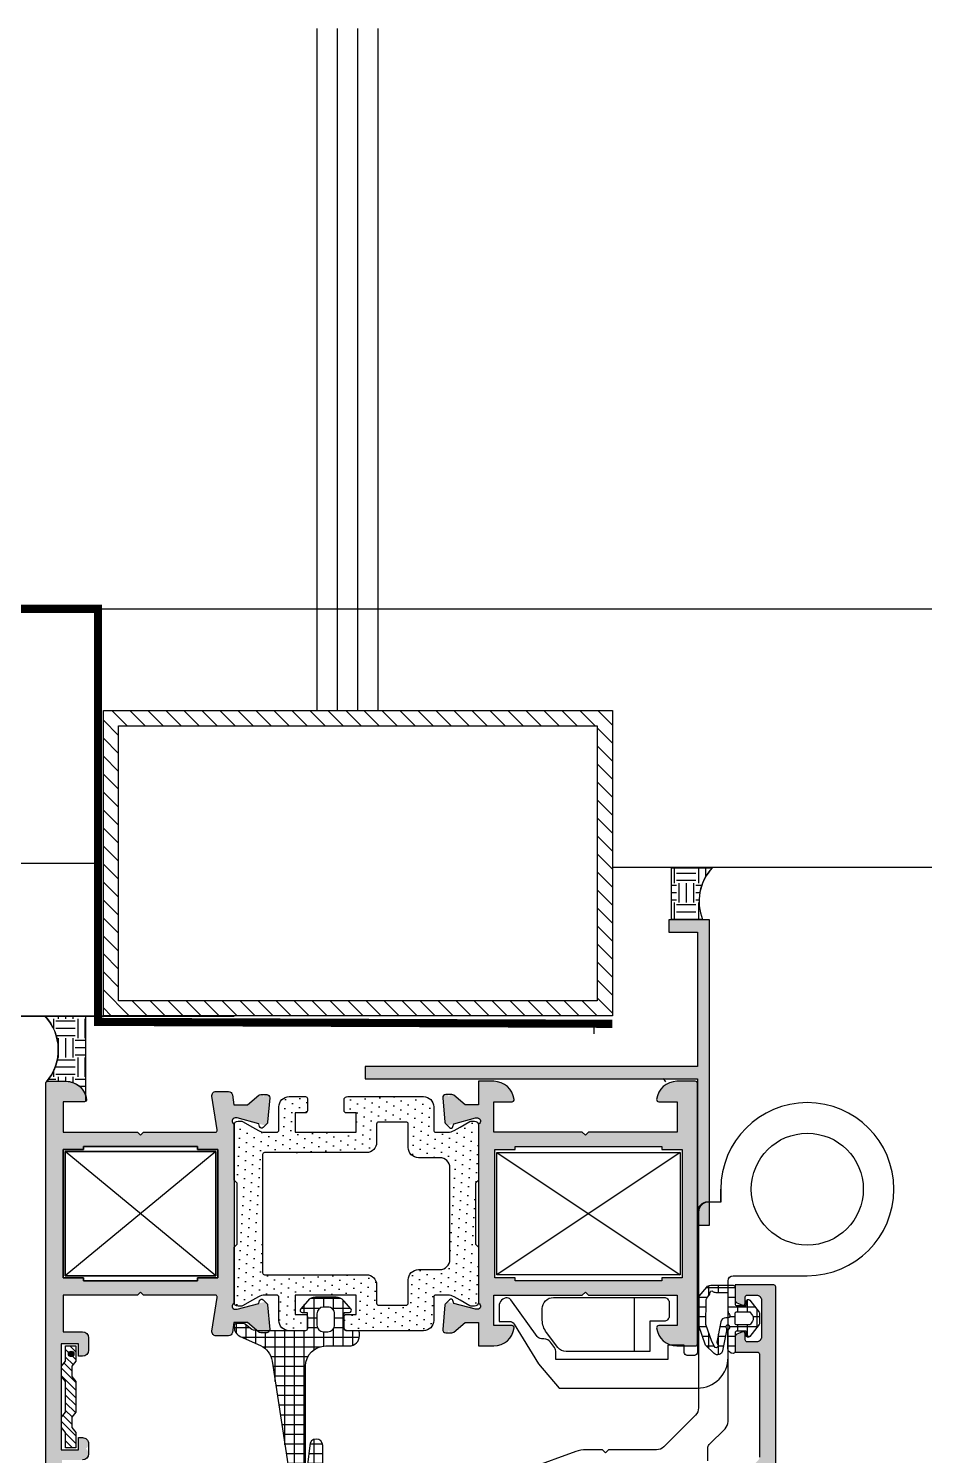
# Model space of a CAD drawing. Header units: inches. Extents: x 21 to 32698, y 13 to 3712.
# Drawn here: x 15338.33 to 15347.13, y 1443.77 to 1457.78 of the extents above; entities that cross this region are included whole.
import ezdxf

# ---------------------------------------------------------------- set-up
doc = ezdxf.new("R2010")
doc.units = ezdxf.units.IN
doc.header["$MEASUREMENT"] = 0
doc.set_wipeout_variables(frame=1)
doc.linetypes.add('HIDDEN', pattern=[9.524999999999995, 6.349999999999998, -3.174999999999998])
for name, color, linetype, lineweight in [('Z_MİM_-KM-GLAZ', 8, 'Continuous', 25), ('Z_MİM_-KM-WALL', 8, 'Continuous', 25), ('Z_MİM_-KM-WALL-IZO-TERMAL', 8, 'Continuous', 25), ('Z_MİM_-KM-WALL-PLASTER', 8, 'Continuous', 25), ('Z_MİM_1', 8, 'Continuous', 25), ('Z_MİM_aksesuar_k', 8, 'Continuous', 25), ('Z_MİM_CELIK', 8, 'Continuous', 25), ('Z_MİM_fitiller_k', 8, 'Continuous', 25), ('Z_MİM_hatch_k', 8, 'Continuous', 25), ('Z_MİM_mennteşe_k', 8, 'Continuous', 25), ('Z_MİM_MYM_MEMBRAN_', 8, 'HIDDEN', 25), ('Z_MİM_PROFIL', 8, 'Continuous', 25), ('Z_MİM_yazı_numara_k', 8, 'Continuous', 25)]:
    doc.layers.add(name, color=color, linetype=linetype, lineweight=lineweight)
doc.layers.add('Z_MİM_-KM-WALL-TERMAL-PATTERN', color=8, linetype='BATTING', lineweight=25, plot=False)
doc.linetypes.add('BATTING', pattern='A,0.00254,-2.54,[134,ltypeshp.shx,S=2.54,R=0,X=-2.54,Y=0],-5.08,[134,ltypeshp.shx,S=2.54,R=180,X=2.54,Y=0],-2.54', length=10.16254)
pattern_1 = [(270, (-66260.89362620113, 147327.2847508631), (0.1904999999999999, -0.1905000000000001), [0.1905, -0.1905]), (270, (-66260.82218870112, 147327.2847508631), (0.1904999999999999, -0.1905000000000001), [0.1905, -0.1905]), (270, (-66260.75075120114, 147327.2847508631), (0.1904999999999999, -0.1905000000000001), [0.1905, -0.1905]), (360, (-66260.72693870112, 147327.2609383631), (0.1905000000000001, 0.1904999999999999), [0.1905, -0.1905]), (360, (-66260.72693870112, 147327.1895008631), (0.1905000000000001, 0.1904999999999999), [0.1905, -0.1905]), (360, (-66260.72693870112, 147327.1180633631), (0.1905000000000001, 0.1904999999999999), [0.1905, -0.1905])]

# ---------------------------------------------------------------- blocks, each defined once
blk = doc.blocks.new('*U147')
blk.add_wipeout([(159.9999999999272, 5.000000000788674), (160.0000000001746, -36.50000000109577), (-5.820766091346741e-11, -36.500000001575984), (2.3283064365386963e-10, 5.000000000788674)])
h = blk.add_hatch()
h.set_pattern_fill('EARTH', color=256, scale=0.03, angle=-90.00000000000001)
h.set_pattern_definition(pattern_1)
h.paths.add_polyline_path([(3.053795270563553, -6.76464466350302), (3.053795270563553, -7.070515508601999), (2.544833806785741, -7.070515508601999), (2.544833806785741, -6.668709118712321, 0.2915344298112559)])
h = blk.add_hatch()
h.set_pattern_fill('EARTH', color=256, scale=0.03, angle=-90.00000000000001)
h.set_pattern_definition(pattern_1)
edge = h.paths.add_edge_path()
edge.add_arc((4.66230909878636, -13.19560838871537), 0.019999999955932, 180.0000000337699, 224.9999994198375, ccw=False)
edge.add_line((4.64230909883043, -13.19560838872716), (4.64230909883043, -13.01449382689465))
edge.add_arc((4.842309098833146, -13.01449382690003), 0.2000000000027162, 104.3122754554172, 179.9999999984591, ccw=False)
edge.add_line((4.792867775657198, -12.82070126882904), (4.002798308874464, -12.82070126882904))
edge.add_line((4.002798308874464, -12.82070126882904), (4.002798308874464, -13.22250765871871))
edge.add_arc((4.332554677967838, -13.57389550144048), 0.4818845079168935, 49.08382232618811, 133.1810375625933, ccw=False)
h = blk.add_hatch()
h.set_pattern_fill('ANSI31', color=256, scale=0.0166666666666667, angle=89.99999999999999, style=0)
h.set_pattern_definition([(225, (53.62471462385729, 43.9710924118296), (-0.0374177338377881, 0.0374177338377881), [])])
h.paths.add_polyline_path([(7.242310035880636, -13.02060838872717), (7.242310035880636, -12.92060838872716), (7.392310035880638, -12.92060838872716), (7.442310035880637, -12.96060838871784), (7.542310035880638, -12.96060838871784), (7.592310035880639, -12.92060838872716), (7.892310035880639, -12.92060838872716), (7.942310035880641, -12.96060838871784), (8.04231003588064, -12.96060838871784), (8.09231003588064, -12.92060838872716), (8.242310035880642, -12.92060838872716), (8.242310035880642, -13.02060838872717), (8.09231003588064, -13.02060838872717), (8.04231003588064, -13.06060838871785), (7.942310035880641, -13.06060838871785), (7.892310035880639, -13.02060838872717), (7.592310035880639, -13.02060838872717), (7.542310035880638, -13.06060838871785), (7.442310035880637, -13.06060838871785), (7.392310035880638, -13.02060838872717)])
at = {"layer": 'Z_MİM_CELIK', "linetype": 'Continuous'}
h = blk.add_hatch(dxfattribs=at)
h.set_pattern_fill('ANSI31', color=256, angle=-1.27e-14, style=0)
h.set_pattern_definition([(44.99999999999999, (9326.513269146644, -13494.84768660057), (-0.0883883476483184, 0.0883883476483185), [])])
h.paths.add_polyline_path([(1.150000000349231, -12.49999290891141), (1.150000000349231, -7.799992908911406), (3.850000000349231, -7.799992908911406), (3.850000000349231, -12.49999290891141)], flags=16)
h.paths.add_polyline_path([(1.000000000349228, -12.64999290891141), (1.00000000034923, -7.649992908911406), (4.000000000349231, -7.649992908911413), (4.000000000349228, -12.64999290891141)])
at = {"layer": 'Z_MİM_fitiller_k'}
h = blk.add_hatch(dxfattribs=at)
h.set_pattern_fill('NET', color=256, scale=0.03, angle=-1.27e-14, style=0)
h.set_pattern_definition([(360, (-28.46501126701482, -112.988790811365), (0, 0.09525), []), (90, (-28.46501126701482, -112.988790811365), (-0.09525, 0), [])])
h.paths.add_polyline_path([(8.59315930646843, -10.807988337522, 0.9384669523126753), (8.568399515864424, -10.49560838893671), (8.22060150362084, -10.49560838893671, 1), (8.22060150362084, -10.62335605663396), (8.410538377310136, -10.64331922647692), (8.585677358601227, -10.62491137779001, -1.054490106068967), (8.592203650856376, -10.68436754131839), (8.41002554323057, -10.66545723555759, 0.0255410033868164), (8.389632684644297, -10.66441484741084), (7.442310035880641, -10.66441484741084, -0.4142135623730863), (7.242310035880639, -10.46441484741085), (7.242310035880639, -10.23460641512797, 0.4142135623728286), (7.142310035880639, -10.13460641512796), (7.112310035875982, -10.13460641512796, 0.4142135623746352), (7.092310035880639, -10.15460641512331), (7.092310035880639, -10.26460641510934, -0.3924137701569417), (7.073808599449679, -10.28455019379184, -0.0100572451269826), (7.072310035885298, -10.28560838871785), (6.952310035889954, -10.28560838871785, -0.0796367909168971), (6.946059036580829, -10.28460641512797), (6.912310035875982, -10.28460641512797), (6.912310035875982, -10.23355094194561, 0.6128139289239697), (6.880553712556125, -10.21737105129436), (6.797363778203711, -10.28842471637912, 0.219401871965335), (6.762310035875983, -10.364464072093), (6.762310035875983, -10.56675270535201, 0.2194018750870747), (6.79736377911175, -10.64279206181094), (6.880553698400022, -10.71384571234379, 0.612813920725722), (6.912310021370633, -10.69766582138986), (6.912310021370633, -10.64661044511162), (6.946058784844338, -10.64661044511162, -0.07964012461228), (6.952310035889954, -10.64560838870387), (7.072310035885298, -10.64560838870387, -0.4142135623385485), (7.092310035880639, -10.66560838869922), (7.092310035880639, -11.01733961524591, -0.3178372451861038), (7.112310035875982, -11.0456238864936), (7.112310035875982, -11.10474689065162, -0.1754523787634222), (7.105356674268826, -11.12395242264178), (7.092310035880639, -11.13960838872157), (7.092310035880639, -11.1422109783642, -0.1754523787611168), (7.069132163841262, -11.20622941833139), (7.026946547348036, -11.25685215811394, 0.1754523787606751), (7.022310972958787, -11.26965584610738), (7.022310972958787, -11.3444148474155, 0.4142135623729288), (7.042310972954131, -11.36441484741084), (7.057140687759949, -11.36441484741084, 0.2933329153560253), (7.148058920004391, -11.30605467267018), (7.239140133676105, -11.10718393088466, -0.2523722057577324), (7.39059945819898, -10.99278396847808)])
h.paths.add_polyline_path([(7.037310036853872, -10.55261036274173), (6.925310022407196, -10.55261036274173, -0.4142128141114177), (6.860310022393226, -10.48761052880586), (6.860310022393226, -10.48761036275104), (6.860309909423798, -10.44360636803471, -0.4142137214709829), (6.925309909437767, -10.3786063327469), (7.037309923884443, -10.3786063327469, -0.4142128104179171), (7.10230992387513, -10.44360616586786), (7.102310036844559, -10.48761032745391, -0.4142137214664749)], flags=16)
at = {"layer": 'Z_MİM_hatch_k'}
h = blk.add_hatch(color=256, dxfattribs=at)
h.paths.add_polyline_path([(8.452310035889955, -8.555608388736474, -0.4142135623743853), (8.472310035885299, -8.535608388717849), (8.692310035903922, -8.535608388717849), (8.692310035903922, -8.335608388717842), (8.842310035903926, -8.335608388717842), (8.842310035903926, -8.535608388717849), (9.548547864519042, -8.491468524422134, 0.3960474615045025), (9.642310035903924, -8.391663266580181), (9.642310035903924, -7.745608388727162), (9.672310035885298, -7.715608388722499), (9.642310035903924, -7.685608388717852), (9.642310035903924, -7.039553510864827, 0.3960474615045866), (9.548547864519042, -6.939748253022884), (8.842310035903926, -6.89560838872716), (8.842310035903926, -7.095608388727157), (8.692310035903922, -7.095608388727157), (8.692310035903922, -6.89560838872716), (8.472310035885299, -6.89560838872716, -0.4142135623733866), (8.452310035889955, -6.875608388708535), (8.452310035889955, -6.306254410512379), (8.364702341449432, -6.217507426395641, 0.2005918409503813), (8.336235941643814, -6.205608388736478), (7.322310035885298, -6.205608388736478, 0.4142135623729704), (7.302310035889954, -6.225608388708536), (7.302310035889954, -6.445608388727165), (7.165554857184164, -6.445608388727165, -0.3129018860482702), (7.118721247720517, -6.413118757774681), (7.103576592099837, -6.372612536350827, -0.5233430778442651), (7.122310035885297, -6.345608388727157), (7.182310035894611, -6.345608388727157, 0.4142135623730534), (7.202310035889954, -6.325608388708531), (7.202310035889954, -6.235608388717848, 0.4142135623731284), (7.152310035889954, -6.185608388717852), (6.792310035903922, -6.185608388717852, 0.4142135623730951), (6.742310035903922, -6.235608388717848), (6.742310035903922, -6.325608388708531, 0.4142135623730533), (6.762310035899266, -6.345608388727157), (6.822310035885298, -6.345608388727157, -0.5233430778442015), (6.841043479670754, -6.372612536350827), (6.825898824050075, -6.413118757774681, -0.3129018860484408), (6.779065214586428, -6.445608388727165), (6.667310035903922, -6.445608388727165), (6.642310035903922, -6.445608388727165), (6.642310035903922, -6.065608388722509, -0.4142135623730533), (6.662310035899267, -6.04560838872716), (11.5723100358853, -6.04560838872716, -0.4142135623733615), (11.6723100358853, -6.14560838872716), (11.6723100358853, -8.705608388736481, -0.4142135623727209), (11.65231003588995, -8.725608388708537), (11.55231003588995, -8.725608388708537, -0.4142135623736778), (11.53231003589461, -8.705608388736481), (11.53231003589461, -8.67560838870854), (11.2723100358853, -8.67560838870854, 0.4142135623736778), (11.25231003588995, -8.695608388727166), (11.25231003588995, -8.985608388717848, 0.4142135623730533), (11.2723100358853, -9.005608388736476), (11.53231003589461, -9.005608388736476), (11.53231003589461, -8.935608388717851, -0.5773502691897316), (11.56231003589927, -8.918287880650354), (11.66231003589927, -8.976022907580813, -0.2679491924312232), (11.6723100358853, -8.993343415625018), (11.6723100358853, -9.04560838872716, -0.4142135623730453), (11.5723100358853, -9.145608388727162), (10.50231003588995, -9.145608388727162, -0.4142135623731117), (10.45231003588995, -9.095608388727156), (10.45231003588995, -9.035608388717849, -0.4142135623731117), (10.50231003588995, -8.985608388717848), (10.70231003588995, -8.985608388717848, 0.4142135623730951), (10.75231003588995, -8.935608388717851), (10.75231003588995, -8.765608388722505, 0.4142135623730951), (10.70231003588995, -8.715608388722499), (9.87231003590858, -8.715608388722499), (9.8723100358853, -9.385623886507569), (9.96535667427814, -9.497279852583633, -0.1754523787632294), (9.972310035885297, -9.51648538457379), (9.972310035885297, -9.575608388708533, -0.4400105308894401), (9.939695363608172, -9.605494229659996), (9.69949981453827, -9.584479842103649, -0.1763269807094836), (9.6871007937705, -9.578698083759846), (9.648059852723948, -9.539657142713297, -0.5731460964500097), (9.657037785835547, -9.506331313333106), (9.68519312124698, -9.498787113955807), (9.742310035903923, -9.285623886507565), (9.742310035903923, -8.725608388708537, 0.8430389970997245), (9.684025764651583, -8.715608388722499), (8.740594307146951, -8.715608388722499, 0.8430389971046679), (8.682310035894611, -8.725608388708537), (8.682310035894611, -9.285623886507565), (8.739426950551554, -9.498787113955807), (8.767582285939701, -9.506331313333106, -0.5731460964762374), (8.776560219074584, -9.539657142713297), (8.73751927800475, -9.578698083759846, -0.1763269807102946), (8.72512025723698, -9.584479842103649), (8.484924708167076, -9.605494229659996, -0.4400105308908727), (8.452310035889955, -9.575608388708533), (8.452310035889955, -9.51648538457379, -0.1754523787637969), (8.45926339749711, -9.497279852583633), (8.552310035889953, -9.385623886507569), (8.552310035889953, -8.715608388722499), (8.472310035885299, -8.715608388722499, -0.4142135623731784), (8.452310035889955, -8.695608388727166)])
h.paths.add_polyline_path([(11.53231003589461, -8.535608388717849), (11.53231003589461, -6.285608388717847), (11.35231003588995, -6.285608388717847), (11.35231003588995, -6.185608388717852), (8.592310035903925, -6.185608388717852), (8.592310035903925, -6.745608388727162), (9.792310035903922, -6.745608388727162), (9.842310035903923, -6.745608388727162), (9.842310035903923, -6.89560838872716), (9.792310035903922, -6.89560838872716), (9.792310035903922, -7.375608388708535), (9.842310035903923, -7.415608388722502), (9.842310035903923, -8.015608388722505), (9.792310035903922, -8.055608388736474), (9.792310035903922, -8.485608388717848, 0.4142135623730951), (9.842310035903923, -8.535608388717849), (10.70231003588995, -8.535608388717849, -0.4142135623730951), (10.91231003589927, -8.745608388727161), (10.91231003589927, -8.985608388717848, 0.4142135623732617), (10.93231003589461, -9.005608388736476), (11.11231003589926, -9.005608388736476), (11.11231003589926, -8.695608388727166, -0.4142135623732793), (11.2723100358853, -8.535608388717849)], flags=16)
h = blk.add_hatch(dxfattribs=at)
h.set_pattern_fill('NET', color=256, scale=0.03, angle=-1.27e-14, style=0)
h.set_pattern_definition([(360, (-58.47937221201139, -43.57952342764426), (0, 0.09525), []), (90, (-58.47937221201139, -43.57952342764426), (-0.09525, 0), [])])
h.paths.add_polyline_path([(7.092533583077588, -6.530845439761506), (7.288494210224584, -6.567862625188752, -0.5944865116578086), (7.315409340895697, -6.651487863950066), (7.235717452852973, -6.735111671222), (7.043919923878258, -6.801152856602898), (6.751563984528169, -6.798669166375518), (6.663389191962764, -6.722722633417325, -0.2183144970100781), (6.646019848389537, -6.684838068463469), (6.646019848389537, -6.465608388722499, -0.4142135623729288), (6.66601984838488, -6.445608388727165), (6.826019848394192, -6.445608388727165, 0.4142135623730951), (6.846019848389536, -6.425608388708538), (6.846019848389536, -6.33534138924591), (6.806005759770036, -6.33534138924591, -0.7159756949307488), (6.793804784584774, -6.299494111725692), (6.910354793723659, -6.209761111160374, -0.1655176740834616), (6.922555768885635, -6.205608388736478), (7.019483925774679, -6.205608388736478, -0.1655176740834346), (7.031684900913371, -6.209761111160374), (7.14823491009882, -6.299494111725692, -0.7159756936610159), (7.136033934913561, -6.33534138924591), (7.096019848389536, -6.33534138924591), (7.096019848389536, -6.425608388708538, 0.4142135623734281), (7.11601984838488, -6.445608388727165), (7.296019848389537, -6.445608388727165, -0.4142135623730951), (7.316019848384878, -6.465608388722499, -0.4142135623726955), (7.266019848384879, -6.515608388722504), (7.104733518999988, -6.515608388722504, -0.1962615682792798), (7.069740808382614, -6.501322674426816, 1.871961859898707), (7.063603421044522, -6.533999287687804, -0.1487263861573224)])
h.paths.add_polyline_path([(6.906019848398849, -6.425608388708538), (6.906019848398849, -6.309824851808699, -0.2558587809014081), (6.915246482659116, -6.292974493025432), (6.944086432899334, -6.274535518793014, -0.2923544259045582), (6.997953260503694, -6.274535518373923), (7.026793213887126, -6.29297449384034, -0.255858784440365), (7.036019848380223, -6.309824852786589), (7.036019848380223, -6.425608388708538, -0.4142135623732618), (7.016019848384879, -6.445608388727165), (6.926019848394193, -6.445608388727165, -0.4142135623732617)], flags=16)
h.paths.add_polyline_path([(6.896753929299286, -6.515608388722504, 0.1962615682788122), (6.931746639916656, -6.501322674426816, -0.6644946977399512), (6.965743724140324, -6.515608388722504), (6.965743724140324, -6.536693456723916, 0.3605289811329698), (7.006462804344469, -6.585824552040178), (7.205324053368516, -6.623389668228668, 0.267949192432615), (7.224199747992664, -6.616778454092894, -1.211390954129234), (7.248586012842118, -6.647566154135019), (7.196805951325206, -6.674476527982952), (7.032495155162161, -6.731053272263706), (6.796132780332103, -6.729045271595566, -0.1774617136564736), (6.763926880224592, -6.716931640777366), (6.747489131521419, -6.702773512482273, 0.1750456677981247), (6.715751839173012, -6.690666059080142, -0.6290754239188581), (6.704481486161223, -6.66608376801163, 0.1750448668970904), (6.716019848384878, -6.634135334241761), (6.716019848384878, -6.515608388722504)], flags=16)
h = blk.add_hatch(dxfattribs=at)
h.set_pattern_fill('DOTS', color=256, scale=0.05, angle=59.99999999999997, style=0)
h.set_pattern_definition([(59.99999999999997, (-465.8770927356091, -90.2084378095338), (-0.0488970164253898, 0.0740578832126949), [0, -0.079375])])
h.paths.add_polyline_path([(6.848290797998182, -9.049364832161556, 0.1316524975871452), (6.852310035889952, -9.034364832170867), (6.852310035889952, -9.00560838871319, 0.4142135623732619), (6.812310035875983, -8.965608388699223), (6.272310035885298, -8.965608388699223), (6.242310035880639, -8.995608388703879), (5.642310035880639, -8.995608388703879), (5.612310035875982, -8.965608388699223), (5.072310035885297, -8.965608388699223, 0.414213562373183), (5.03231003589461, -9.00560838871319), (5.03231003589461, -9.034364832170867, 0.1316524975877682), (5.036329273763096, -9.049364832161556), (5.091895517031647, -9.145608388703877), (5.126233084336839, -9.205082799868293, -0.1316524975876276), (5.142310035880639, -9.265082799854321), (5.142310035880639, -9.385608388694564, -0.4142135623730951), (5.122310035885297, -9.405608388713189), (4.892310035880639, -9.405608388713189, 0.4142135623730951), (4.792310035880641, -9.50560838871319), (4.792310035880641, -10.25005603721514, 0.2360679774991102), (4.812310035875983, -10.28560838869457), (4.932310035894611, -10.28560838869457, 0.4142135623733448), (4.952310035889953, -10.26560838869922), (4.952310035889953, -10.16560838869922), (5.142310035880639, -10.16560838869922), (5.142310035880639, -10.46560838869922), (5.142310035880639, -10.76560838869922), (4.952310035889953, -10.76560838869922), (4.952310035889953, -10.66560838869922, 0.4142135623731783), (4.932310035894611, -10.64560838870387), (4.812310035875983, -10.64560838870387, 0.4142135623730951), (4.792310035880641, -10.66560838869922), (4.792310035880641, -10.82560838868525, 0.4142135623731785), (4.892310035880639, -10.92560838868525), (5.122310035885297, -10.92560838868525, -0.4142135623728453), (5.142310035880639, -10.94560838870387), (5.142310035880639, -11.06613397754412, -0.1316524975872562), (5.126233084336839, -11.12613397753016), (5.091895517031647, -11.18560838869456), (5.036329273763096, -11.28185194523689, 0.1316524975874051), (5.03231003589461, -11.29685194522757), (5.03231003589461, -11.32560838868525, 0.4142135623731049), (5.072310035885297, -11.36560838869923), (5.612310035875982, -11.36560838869923), (5.642310035880639, -11.33560838869456), (6.242310035880639, -11.33560838869456), (6.272310035885298, -11.36560838869923), (6.812310035875983, -11.36560838869923, 0.4142135623733866), (6.852310035889952, -11.32560838868525), (6.852310035889952, -11.29685194522757, 0.1316524975877924), (6.848290797998182, -11.28185194523689), (6.792724554729633, -11.18560838869456), (6.75838698742444, -11.12613397753016, -0.1316524975878021), (6.742310035880639, -11.06613397754412), (6.742310035880639, -10.94560838870387, -0.4142135623730949), (6.762310035875983, -10.92560838868525), (6.992310035880639, -10.92560838868525, 0.4142135623731451), (7.092310035880639, -10.82560838868525), (7.092310035880639, -10.66560838869922, 0.4142135623730951), (7.072310035885298, -10.64560838870387), (6.952310035889954, -10.64560838870387, 0.4142135623735113), (6.932310035894611, -10.66560838869922), (6.932310035894611, -10.76560838869922), (6.742310035880639, -10.76560838869922), (6.742310035880639, -10.46560838869922), (6.742310035880639, -10.16560838869922), (6.932310035894611, -10.16560838869922), (6.932310035894611, -10.26560838869922, 0.4142135623733449), (6.952310035889954, -10.28560838869457), (7.072310035885298, -10.28560838869457, 0.236067977499421), (7.092310035880639, -10.25005603721514), (7.092310035880639, -9.50560838871319, 0.4142135623731618), (6.992310035880639, -9.405608388713189), (6.762310035875983, -9.405608388713189, -0.4142135623730118), (6.742310035880639, -9.385608388694564), (6.742310035880639, -9.265082799854321, -0.1316524975870652), (6.75838698742444, -9.205082799868293), (6.792724554729633, -9.145608388703877)])
h.paths.add_polyline_path([(6.392310035880639, -9.24560838870388, -0.4142135623730951), (6.492310035880639, -9.34560838870388), (6.492310035880639, -9.555608388713196, 0.4142135623731618), (6.592310035880639, -9.655608388713189), (6.822310035885298, -9.655608388713189, -0.4142135623734279), (6.842310035880639, -9.675608388685246), (6.842310035880639, -9.945608388703873, -0.4142135623734279), (6.822310035885298, -9.965608388699225), (6.642310035880639, -9.965608388699225, 0.4142135623731284), (6.542310035880642, -10.06560838869922), (6.542310035880642, -11.06560838869921, -0.4142135623734279), (6.522310035885298, -11.08560838869456), (5.362310035875982, -11.08560838869456, -0.4142135623731784), (5.342310035880639, -11.06560838869921), (5.342310035880639, -10.06560838869922, 0.4142135623731284), (5.242310035880639, -9.965608388699225), (5.062310035875983, -9.965608388699225, -0.4142135623732616), (5.042310035880641, -9.945608388703873), (5.042310035880641, -9.675608388685246, -0.4142135623734279), (5.062310035875983, -9.655608388713189), (5.292310035880641, -9.655608388713189, 0.4142135623731618), (5.392310035880639, -9.555608388713196), (5.392310035880639, -9.34560838870388, -0.4142135623730951), (5.492310035880639, -9.24560838870388)], flags=16)
at = {"layer": 'Z_MİM_PROFIL'}
blk.add_hatch(color=256, dxfattribs=at).paths.add_polyline_path([(6.056332154094692, -6.815608388722509), (6.056332154094692, -6.695608388727165), (3.056332154094693, -6.695608388727157), (3.056332154094693, -7.095608388727157), (3.176332154090037, -7.095608388727157), (3.176332154090037, -6.815608388722503), (4.496332154097021, -6.815608388722509), (4.496332154097021, -10.07719359072074), (4.616332154092365, -10.07719359072074), (4.616332154092365, -6.815608388722509)])
h = blk.add_hatch(color=256, dxfattribs=at)
h.paths.add_polyline_path([(4.662310035875982, -6.815608388722509, 0.4142135623732617), (4.642310035880639, -6.835608388694566), (4.642310035880639, -7.01672295050379, 0.3819660112502642), (4.820087813655831, -7.215484548524584, 0.4472135954991093), (4.842310035880639, -7.195608388703874), (4.842310035880639, -7.015608388722504), (5.14230816175694, -7.015608388722504), (5.14230816175694, -7.885608388694563), (5.172308161761597, -7.915608388722502), (5.14230816175694, -7.945608388703874), (5.14230816175694, -8.815608388722511), (4.842309098830432, -8.815608388722511), (4.842309098830432, -8.635608388694562, 0.4472135954974505), (4.820086876605622, -8.615732228920423, 0.3819660112500162), (4.642309098830431, -8.814493826894648), (4.642309098830431, -8.965608388722499), (4.872310035885297, -8.965608388722499), (4.872310035885297, -9.09560838870388), (4.779263397492452, -9.207264354779953, 0.697699270894582), (4.807420573499971, -9.256031388860762, 1.138358678201204), (4.80492470816242, -9.315478731856317), (5.045120257232323, -9.29446434429996, 0.1763269807108909), (5.057519278000095, -9.28868258595616), (5.075910986843505, -9.270290877136034), (4.994271560106412, -8.965608388699223), (5.004025764646924, -8.965608388699223, -0.7071067809776304), (5.060594307119012, -8.965608388699223), (5.942310035880641, -8.965608388699223), (6.824025764642267, -8.965608388699223, -0.8430389969828516), (6.882310035894611, -8.975608388708537), (6.882310035894611, -8.995608388703879), (6.808709084941058, -9.270290877136034), (6.827100793761186, -9.28868258595616, 0.1763269807109572), (6.839499814528957, -9.29446434429996), (7.079695363598863, -9.315478731856317, 1.138358678200399), (7.07719949826131, -9.256031388860762, 0.6976992708927278), (7.105356674268826, -9.207264354779953), (7.012310035875983, -9.09560838870388), (7.012310035875983, -8.965608388722499), (7.242310972954132, -8.965608388722499), (7.242310972954132, -8.814493826894648, 0.3819660112499836), (7.064533195178942, -8.615732228920423, 0.4472135954974505), (7.042310972954131, -8.635608388694562), (7.042310972954131, -8.815608388722511), (6.742311910027622, -8.815608388722511), (6.74231191000434, -7.945608388703874), (6.712311909999684, -7.915608388722502), (6.74231191000434, -7.885608388694563), (6.74231191000434, -7.015608388722504), (7.042310035880642, -7.015608388722504), (7.042310035880642, -7.195608388703874, 0.4472135954991093), (7.064532258105449, -7.215484548524584, 0.3819660112501177), (7.242310035880639, -7.01672295050379), (7.242310035880639, -6.835608388694566, 0.4142135623717632), (7.222310035885295, -6.815608388722509), (5.942310035880641, -6.815608388722509)])
h.paths.add_polyline_path([(5.312308161752284, -8.805608388713196), (5.942310035880641, -8.805608388713196), (6.572311910008997, -8.805608388713196), (6.572311910008997, -8.605608388713193), (6.602311910013653, -8.605608388713193), (6.602311910013653, -7.165608388722502), (6.572311910008997, -7.165608388722502), (6.572311910008997, -6.965608388722499), (5.942310035880641, -6.965608388722499), (5.312308161752284, -6.965608388722499), (5.312308161752284, -7.165608388722502), (5.282308161747626, -7.165608388722502), (5.282308161747626, -8.605608388713193), (5.312308161752284, -8.605608388713193)], flags=16)
h = blk.add_hatch(color=256, dxfattribs=at)
h.paths.add_polyline_path([(4.84230909883043, -12.83560838871784, 0.4472135955001883), (4.82008687660562, -12.81573222889714, 0.38196601124998), (4.64230909883043, -13.01449382691794), (4.64230909883043, -13.19560838872716, 0.4142135623734281), (4.662309098825773, -13.21560838869922), (9.422310035885298, -13.21560838869922, 0.4142135623730951), (9.442310035903922, -13.19560838872716), (9.442310035903922, -12.76560838869922), (9.305554857198137, -12.76560838869922, 0.7469656303916895), (9.278347698273123, -12.85755800735354, -0.2368982326034188), (9.262310035899265, -12.86560838869923), (9.342310035903923, -12.86560838869923), (9.342310035903923, -13.07560838870853), (8.882310035894614, -13.07560838870853), (8.882310035894614, -12.86560838869923), (8.962310035899268, -12.86560838869923, 4.221221868148537), (8.94627237352541, -12.85755800735354, 0.7469656303919809), (8.919065214600401, -12.76560838869922), (8.78231003589461, -12.76560838869922), (8.78231003589461, -13.0556083887132), (8.362310035899267, -13.0556083887132), (8.362310035899267, -12.85560838871319, 0.7429545911555901), (8.252310035889954, -12.82244214080424, 1.074744973888684), (8.157588676339932, -12.89560838872717), (8.262310035899269, -12.89560838872717), (8.262310035899269, -13.06560838869922), (7.222310035885293, -13.06560838869922), (7.222310035885293, -12.89560838872717), (7.327031395444628, -12.89560838872717, 0.6482315195116471), (7.282310035894607, -12.79560838872716), (7.162310035899264, -12.79560838872716, 0.4142135623730951), (7.10231003588995, -12.85560838871319), (7.10231003588995, -13.04560838872716), (6.742311910027622, -13.04560838872716), (6.742311910027622, -12.31560651457552), (6.712313784146667, -12.28560838871785), (6.742311910027622, -12.2556102628369), (6.742311910027622, -11.52694631149211), (7.096053594350799, -11.58297349019125, 0.4610063144275494), (7.142310972954131, -11.54346595655811), (7.142310972954131, -11.42197014144771, 0.3689194771094508), (7.108568351552807, -11.38246260783785), (7.012310035899266, -11.36721678837352), (7.012310035899266, -11.23560838871785), (7.10535667429211, -11.1239524226185, 0.6976992708893003), (7.077199498284593, -11.07518538856097, 1.138358678191023), (7.079695363622143, -11.01573804554213), (6.83949981455224, -11.03675243309848, 0.1763269807107752), (6.827100793784468, -11.04253419144228), (6.808709084941058, -11.06092590028569), (6.89034851167815, -11.36560838869923), (6.880594307137637, -11.36560838869923, -0.7071067811901838), (6.824025764642267, -11.36560838869923), (5.942310035903923, -11.36560838869923), (5.060594307142294, -11.36560838869923, -0.8430389971075078), (5.002310035889953, -11.35560838868991), (5.002310035889953, -11.33560838869456), (5.075910986843505, -11.06092590028569), (5.057519278023376, -11.04253419144228, 0.1763269807107753), (5.045120257255606, -11.03675243309848), (4.804924708185702, -11.01573804554213, 1.138358678191023), (4.807420573523253, -11.07518538856097, 0.6976992708893032), (4.779263397515737, -11.1239524226185), (4.872310035885297, -11.23560838869457), (4.872310035885297, -11.36721678837352), (4.776051720231756, -11.38246260783785, 0.3689194771094394), (4.742309098830431, -11.42197014144771), (4.742309098830431, -11.54346595655811, 0.4610063144275494), (4.788566477433763, -11.58297349019125), (5.142308161780223, -11.52694631149211), (5.142308161780223, -12.2556102628369), (5.172306287637898, -12.28560838871785), (5.142308161780223, -12.31560651457552), (5.142308161780221, -13.04560838872716), (4.84230909883043, -13.04560838872716)])
h.paths.add_polyline_path([(6.572311910008997, -11.52560838870853), (6.572311910008997, -11.72560838870853), (6.602311910013653, -11.72560838870853), (6.602311910013652, -12.84560838872716), (6.572311910008995, -12.84560838872716), (6.572311910008995, -13.04560838872716), (5.942310035903922, -13.04560838872716), (5.312308161775565, -13.04560838872716), (5.312308161775565, -12.84560838872716), (5.282308161770908, -12.84560838872716), (5.28230816177091, -11.72560838870853), (5.312308161775566, -11.72560838870853), (5.312308161775566, -11.52560838870853), (5.942310035903923, -11.52560838870853)], flags=16)
at = {"layer": 'Z_MİM_yazı_numara_k'}
h = blk.add_hatch(dxfattribs=at)
h.set_pattern_fill('LINE', color=256, scale=0.0375, angle=44.99999999999999, style=0)
h.set_pattern_definition([(44.99999999999999, (82.77109520544765, -25.4937507806807), (-0.0033145630368119, 0.0033145630368119), [])])
edge = h.paths.add_edge_path()
edge.add_arc((7.320252209692244, -12.96620961076263), 0.0271368228285661, 0, 360)
blk.add_lwpolyline([(3.053795270563553, -7.070515508601999), (2.544833806785741, -7.070515508601999), (2.544833806785741, -6.668709118712321, 0.2915344298112559), (3.053795270563553, -6.76464466350302, 0.2915344298112559)], format="xyb")
for points in [[(3.053795270563553, -6.764644663433172), (3.053795270563553, -7.070515508601999)], [(3.053795270563553, -7.070515508601999), (2.544833806785741, -7.070515508601999)], [(4.835642432188598, -12.82070126882904), (4.002798308874464, -12.82070126882904)]]:
    blk.add_lwpolyline(points)
for points in [[(6.812310035875983, -8.96560838867594, -0.4142135623732619), (6.852310035878312, -9.005608388689907), (6.852310035878312, -9.034364832147588, -0.1316524975871452), (6.848290797998182, -9.049364832138274), (6.792724554717992, -9.1456083886806), (6.75838698742444, -9.205082799845002, 0.1316524975870652), (6.742310035880639, -9.265082799854321), (6.742310035880639, -9.385608388671287, 0.4142135623730118), (6.762310035875983, -9.405608388689913), (6.992310035880639, -9.405608388689913, -0.4142135623731618), (7.092310035880639, -9.505608388689907), (7.092310035880639, -10.25005603719187, -0.2360679774994211), (7.072310035885298, -10.28560838867128), (6.952310035878312, -10.28560838867128, -0.4142135623733449), (6.932310035882967, -10.26560838867594), (6.932310035882967, -10.16560838867593), (6.742310035880639, -10.16560838867593), (6.742310035880639, -10.46560838867594), (6.742310035880639, -10.76560838867594), (6.932310035882967, -10.76560838867594), (6.932310035882967, -10.66560838867593, -0.4142135623735113), (6.952310035878312, -10.6456083886806), (7.072310035885298, -10.6456083886806, -0.4142135623730951), (7.092310035880639, -10.66560838867593), (7.092310035880639, -10.82560838868525, -0.4142135623731449), (6.992310035880639, -10.92560838868525), (6.762310035875983, -10.92560838868525, 0.414213562373095), (6.742310035880639, -10.94560838868059), (6.742310035880639, -11.06613397752085, 0.1316524975878021), (6.75838698742444, -11.12613397750687), (6.792724554717992, -11.18560838867128), (6.848290797998182, -11.2818519452136, -0.1316524975877924), (6.852310035878312, -11.29685194520429), (6.852310035878312, -11.32560838868525, -0.4142135623733866), (6.812310035875983, -11.36560838867594), (6.272310035885298, -11.36560838867594), (6.242310035880639, -11.33560838867128), (5.642310035880639, -11.33560838867128), (5.612310035875982, -11.36560838867594), (5.072310035885297, -11.36560838867594, -0.4142135623731049), (5.032310035882967, -11.32560838868525), (5.032310035882967, -11.29685194520429, -0.1316524975874051), (5.036329273763096, -11.2818519452136), (5.091895517031647, -11.18560838867128), (5.126233084336839, -11.12613397750687, 0.1316524975872562), (5.142310035880639, -11.06613397752085), (5.142310035880639, -10.94560838868059, 0.4142135623728453), (5.122310035885297, -10.92560838868525), (4.892310035880639, -10.92560838868525, -0.4142135623731784), (4.792310035880641, -10.82560838868525), (4.792310035880641, -10.66560838867593, -0.4142135623730951), (4.812310035875983, -10.6456083886806), (4.932310035882967, -10.6456083886806, -0.4142135623731783), (4.952310035878311, -10.66560838867593), (4.952310035878311, -10.76560838867594), (5.142310035880639, -10.76560838867594), (5.142310035880639, -10.46560838867594), (5.142310035880639, -10.16560838867593), (4.952310035878311, -10.16560838867593), (4.952310035878311, -10.26560838867594, -0.4142135623733447), (4.932310035882967, -10.28560838867128), (4.812310035875983, -10.28560838867128, -0.2360679774991102), (4.792310035880641, -10.25005603719187), (4.792310035880641, -9.505608388689907, -0.4142135623730951), (4.892310035880639, -9.405608388689913), (5.122310035885297, -9.405608388689913, 0.4142135623730951), (5.142310035880639, -9.385608388671287), (5.142310035880639, -9.265082799854321, 0.1316524975876276), (5.126233084336839, -9.205082799845002), (5.091895517031647, -9.1456083886806), (5.036329273763096, -9.049364832138274, -0.1316524975877682), (5.032310035882967, -9.034364832147588), (5.032310035882967, -9.005608388689907, -0.4142135623731831), (5.072310035885297, -8.96560838867594), (5.612310035875982, -8.96560838867594), (5.642310035880639, -8.995608388680594), (6.242310035880639, -8.995608388680594), (6.272310035885298, -8.96560838867594)], [(6.592310035880639, -9.655608388689913, -0.4142135623731618), (6.492310035880639, -9.555608388689905), (6.492310035880639, -9.345608388680596, 0.4142135623730951), (6.392310035880639, -9.245608388680594), (5.492310035880639, -9.245608388680594, 0.4142135623730951), (5.392310035880639, -9.345608388680596), (5.392310035880639, -9.555608388689905, -0.4142135623731618), (5.292310035880641, -9.655608388689913), (5.062310035875983, -9.655608388689913, 0.4142135623734279), (5.042310035880641, -9.675608388685246), (5.042310035880641, -9.945608388680595, 0.4142135623732616), (5.062310035875983, -9.96560838867594), (5.242310035880639, -9.96560838867594, -0.4142135623731284), (5.342310035880639, -10.06560838867594), (5.342310035880639, -11.06560838867594, 0.4142135623731784), (5.362310035875982, -11.08560838867129), (6.522310035885298, -11.08560838867129, 0.4142135623734279), (6.542310035880642, -11.06560838867594), (6.542310035880642, -10.06560838867594, -0.4142135623731284), (6.642310035880639, -9.96560838867594), (6.822310035885298, -9.96560838867594, 0.4142135623734279), (6.842310035880639, -9.945608388680595), (6.842310035880639, -9.675608388685246, 0.4142135623734279), (6.822310035885298, -9.655608388689913)], [(4.648166963050591, -13.20975052416474, -0.19891236459489), (4.64230909883043, -13.19560838872716), (4.64230909883043, -13.01449382689465, -0.3428042213338741), (4.792867775657198, -12.82070126882904), (4.002798308874464, -12.82070126882904), (4.002798308874464, -13.22250765871871, -0.3843507996331954)]]:
    blk.add_lwpolyline(points, format="xyb", close=True)
for points in [[(6.572311910008995, -12.84560838872716), (6.602311910013652, -12.84560838872716), (6.602311910013653, -11.72560838870853), (6.572311910008997, -11.72560838870853), (6.572311910008997, -11.52560838870853), (5.942310035903923, -11.52560838870853), (5.312308161775566, -11.52560838870853), (5.312308161775566, -11.72560838870853), (5.28230816177091, -11.72560838870853), (5.282308161770908, -12.84560838872716), (5.312308161775565, -12.84560838872716), (5.312308161775565, -13.04560838872716), (5.942310035903922, -13.04560838872716), (6.572311910008995, -13.04560838872716)], [(7.592310035880639, -13.02060838872717), (7.542310035880638, -13.06060838871785), (7.442310035880637, -13.06060838871785), (7.392310035880638, -13.02060838872717), (7.242310035880636, -13.02060838872717), (7.242310035880636, -12.92060838872716), (7.392310035880638, -12.92060838872716), (7.442310035880637, -12.96060838871784), (7.542310035880638, -12.96060838871784), (7.592310035880639, -12.92060838872716), (7.892310035880639, -12.92060838872716), (7.942310035880641, -12.96060838871784), (8.04231003588064, -12.96060838871784), (8.09231003588064, -12.92060838872716), (8.242310035880642, -12.92060838872716), (8.242310035880642, -13.02060838872717), (8.09231003588064, -13.02060838872717), (8.04231003588064, -13.06060838871785), (7.942310035880641, -13.06060838871785), (7.892310035880639, -13.02060838872717)]]:
    blk.add_lwpolyline(points, close=True)
for centre, radius, start, end in [((2.874590175773468, -6.317321276223848), 0.4818845076887063, 226.3609686754593, 291.8318498835105), ((4.332554677955323, -13.57389550144002), 0.4818845079159533, 49.08382230070215, 133.6390313197142)]:
    blk.add_arc(centre, radius, start, end)
at = {"layer": 'Z_MİM_-KM-WALL'}
blk.add_lwpolyline([(3.725127e-10, -19.99999999960568), (3.725162e-10, 3.943228e-10)], dxfattribs=at)
at = {"layer": 'Z_MİM_-KM-WALL-IZO-TERMAL', "ltscale": 1.5}
blk.add_lwpolyline([(1.000000055390392, -32.50000000656732), (4.0000000554486, -32.50000000656732), (4.000000055425321, -12.50000000391304)], dxfattribs=at)
at = {"layer": 'Z_MİM_-KM-WALL-PLASTER', "ltscale": 1.5}
for points in [[(6.402718e-10, 2.500000000766845), (2.542035553313313, 2.500000000766845), (2.542035553324954, -7.649992908911406)], [(0.5027983085368568, -35.0000000068467), (4.002798308897743, -35.0000000068467), (4.002798308874464, -11.36560838867594)]]:
    blk.add_lwpolyline(points, dxfattribs=at)
at = {"layer": 'Z_MİM_-KM-WALL-TERMAL-PATTERN', "ltscale": 0.16}
blk.add_lwpolyline([(1.000000055402032, -30.0000000010958), (2.500000055448599, -30.0000000010958), (2.500000055436959, -12.70260324815903)], dxfattribs=at)
at = {"layer": 'Z_MİM_1'}
for p, q in [((4.648167900356915, -7.126973175771168), (4.615371339849648, -7.148899926200143)), ((4.048167900356914, -7.831466253080036), (4.177027688582878, -7.831466253080036))]:
    blk.add_line(p, q, dxfattribs=at)
at = {"layer": 'Z_MİM_aksesuar_k'}
for p, q in [((5.342308161756942, -8.785608388717849), (6.54231191000434, -6.985608388717848)), ((5.342308161756942, -6.985608388717848), (6.54231191000434, -8.785608388717849)), ((6.552311910013651, -11.54560838872716), (5.332308161770908, -13.02560838870853)), ((5.332308161770909, -11.54560838872716), (6.552311910013651, -13.02560838870853)), ((5.332308161770909, -11.54560838872716), (6.552311910013651, -13.02560838870853)), ((6.552311910013651, -11.54560838872716), (5.332308161770908, -13.02560838870853))]:
    blk.add_line(p, q, dxfattribs=at)
for points in [[(5.342308161756942, -8.785608388717849), (5.342308161756942, -6.985608388717848), (6.54231191000434, -6.985608388717848), (6.54231191000434, -8.785608388717849)], [(5.332308161770909, -11.54560838872716), (6.552311910013651, -11.54560838872716), (6.552311910013651, -13.02560838870853), (5.332308161770908, -13.02560838870853)], [(6.552311910013651, -11.54560838872716), (5.332308161770909, -11.54560838872716), (5.332308161770908, -13.02560838870853), (6.552311910013651, -13.02560838870853)]]:
    blk.add_lwpolyline(points, close=True, dxfattribs=at)
at = {"layer": 'Z_MİM_CELIK'}
for p, q in [((1.00000000034923, -9.949992904510909), (-5.700979059352555, -9.949992904510909)), ((1.00000000034923, -10.14999290451091), (-5.700979059352555, -10.14999290451091)), ((1.00000000034923, -10.34999290451091), (-5.700979059352555, -10.34999290451091)), ((1.00000000034923, -10.54999290451091), (-5.700979059352555, -10.54999290451091))]:
    blk.add_line(p, q, dxfattribs=at)
at = {"layer": 'Z_MİM_CELIK', "linetype": 'Continuous'}
blk.add_lwpolyline([(1.000000000349228, -12.64999290891141), (1.00000000034923, -7.649992908911406), (4.000000000349231, -7.649992908911413), (4.000000000349228, -12.64999290891141), (1.000000000349228, -12.64999290891141)], dxfattribs=at)
blk.add_lwpolyline([(1.150000000349231, -12.49999290891141), (1.150000000349231, -7.799992908911406), (3.850000000349231, -7.799992908911406), (3.850000000349231, -12.49999290891141)], close=True, dxfattribs=at)
at = {"layer": 'Z_MİM_fitiller_k'}
for points in [[(6.846019848389536, -6.425608388708538), (6.846019848389536, -6.33534138924591), (6.806005759770036, -6.33534138924591, -0.715975694295998), (6.793804784561491, -6.299494111725692), (6.910354793723659, -6.209761111160374, -0.1655176740834616), (6.922555768885635, -6.205608388736478), (7.019483925774679, -6.205608388736478, -0.1655176740834594), (7.031684900913371, -6.209761111160374), (7.14823491009882, -6.299494111725692, -0.7159756942959975), (7.136033934890277, -6.33534138924591), (7.096019848389536, -6.33534138924591), (7.096019848389536, -6.425608388708538, 0.414213562373761), (7.11601984838488, -6.445608388727165), (7.296019848389537, -6.445608388727165, -0.4142135623730951), (7.316019848384878, -6.465608388722499, -0.4142135623726955), (7.266019848384879, -6.515608388722504), (7.104733518999988, -6.515608388722504, -0.1962615682792799), (7.069740808382614, -6.501322674426816, 1.871961859898709), (7.063603421044522, -6.533999287687804, -0.1480780811280966), (7.092408891068758, -6.530822049106106, -0.0006343350210416), (7.092533583077588, -6.530845439761506), (7.288494210224584, -6.567862625188752, -0.5944865116576282), (7.315409340895697, -6.651487863950066), (7.235717452852973, -6.735111671222), (7.043919923878258, -6.801152856602898), (6.751563984528169, -6.798669166375518), (6.663389191962764, -6.722722633417325, -0.2183144970098696), (6.646019848389537, -6.684838068463469), (6.646019848389537, -6.465608388722499, -0.4142135623729287), (6.66601984838488, -6.445608388727165), (6.826019848394192, -6.445608388727165, 0.4142135623727621)], [(6.944086432899334, -6.274535518793014, -0.2923544271904933), (6.997953260713241, -6.274535518513622), (7.026793213887126, -6.29297449384034, -0.2558587844405164), (7.036019848380223, -6.309824852786589), (7.036019848380223, -6.425608388708538, -0.4142135623735947), (7.016019848384879, -6.445608388727165), (6.926019848394193, -6.445608388727165, -0.4142135623729287), (6.906019848398849, -6.425608388708538), (6.906019848398849, -6.309824851808699, -0.2558587826855968), (6.915246482775532, -6.292974492955578)], [(7.248586012842118, -6.647566154135019), (7.196805951325206, -6.674476527982952), (7.032495155162161, -6.731053272263706), (6.796132780332103, -6.729045271595566, -0.1774617136563931), (6.763926880224592, -6.716931640777366), (6.747489131521419, -6.702773512482273, 0.1750456677981247), (6.715751839173012, -6.690666059080142, -0.6298062520605755), (6.704501579562187, -6.666059630365673, 0.0005234067189328), (6.704481487534924, -6.666083766358538, 0.1750448558318803), (6.716019848384878, -6.634135334241761), (6.716019848384878, -6.515608388722504), (6.896753929299286, -6.515608388722504, 0.1962615682788122), (6.931746639916656, -6.501322674426816, -0.664494697737288), (6.965743724140324, -6.515608388722504), (6.965743724140324, -6.536693456723916, 0.3605289811329165), (7.006462804344469, -6.585824552040178), (7.205324053368516, -6.623389668228668, 0.267949192432615), (7.224199747992664, -6.616778454092894, -1.211390954128811)], [(6.860310022393226, -10.48761036275104), (6.860310022393226, -10.48761052880586, 0.4142128141114177), (6.925310022407196, -10.55261036274173), (7.037310036853872, -10.55261036274173, 0.4142137214664749), (7.102310036844559, -10.48761032745391), (7.10230992387513, -10.44360616586786, 0.4142128104179171), (7.037309923884443, -10.3786063327469), (6.925309909437767, -10.3786063327469, 0.4142137214709829), (6.860309909423798, -10.44360636803471)]]:
    blk.add_lwpolyline(points, format="xyb", close=True, dxfattribs=at)
for points in [[(8.389632684644297, -10.66441484741084), (7.442310035880641, -10.66441484741084, -0.4142135623730862), (7.242310035880639, -10.46441484741085), (7.242310035880639, -10.23460641512797, 0.4142135623732617), (7.142310035880639, -10.13460641512796), (7.112310035875982, -10.13460641512796, 0.4142135623746352), (7.092310035880639, -10.15460641512331), (7.092310035880639, -10.26460641510934, -0.4142135623670599), (7.072310035885298, -10.28460641512797), (6.912310035875982, -10.28460641512797), (6.912310035875982, -10.23355094194561, 0.6128139289245375), (6.880553712556125, -10.21737105129436), (6.797363778203711, -10.28842471637912, 0.2194018719653053), (6.762310035875983, -10.364464072093), (6.762310035875983, -10.56675270535201, 0.2194018750870244), (6.79736377911175, -10.64279206181094), (6.880553698400022, -10.71384571234379, 0.6128139207257216), (6.912310021370633, -10.69766582138986), (6.912310021370633, -10.64661044511162), (7.072310035885298, -10.64661044511162, -0.4142135623731368), (7.092310035880639, -10.66661044513024), (7.092310035880639, -11.1422109783642, -0.1754523787611913), (7.069132163841262, -11.20622941833139), (7.026946547348036, -11.25685215811394, 0.1754523787614075), (7.022310972958787, -11.26965584610738), (7.022310972958787, -11.3444148474155, 0.4142135623730951), (7.042310972954131, -11.36441484741084), (7.057140687759949, -11.36441484741084, 0.2933329153560253), (7.148058920004391, -11.30605467267018), (7.239140133676105, -11.10718393088466, -0.2523722057577118), (7.39059945819898, -10.99278396847808), (8.59315930646843, -10.807988337522, 0.9384669523134814)], [(8.568399515864424, -10.49560838893671), (8.22060150362084, -10.49560838893671, 0.9999999999999998), (8.22060150362084, -10.62335605663396), (8.410538377310136, -10.64331922647692)]]:
    blk.add_lwpolyline(points, format="xyb", dxfattribs=at)
at = {"layer": 'Z_MİM_hatch_k'}
blk.add_lwpolyline([(11.5723100358853, -6.04560838872716), (6.662310035899267, -6.04560838872716, 0.4142135623730534), (6.642310035903922, -6.065608388722509), (6.642310035903922, -6.445608388727165), (6.779065214586428, -6.445608388727165, 0.3129018860482676), (6.825898824050075, -6.413118757774681), (6.841043479670754, -6.372612536350827, 0.5233430778442015), (6.822310035885298, -6.345608388727157), (6.762310035899266, -6.345608388727157, -0.4142135623730534), (6.742310035903922, -6.325608388708531), (6.742310035903922, -6.235608388717848, -0.4142135623730951), (6.792310035903922, -6.185608388717852), (7.152310035889954, -6.185608388717852, -0.4142135623731284), (7.202310035889954, -6.235608388717848), (7.202310035889954, -6.325608388708531, -0.4142135623730534), (7.182310035894611, -6.345608388727157), (7.122310035885297, -6.345608388727157, 0.5233430778442651), (7.103576592099837, -6.372612536350827), (7.118721247720517, -6.413118757774681, 0.3129018860482702), (7.165554857184164, -6.445608388727165), (7.302310035889954, -6.445608388727165), (7.302310035889954, -6.225608388708536, -0.4142135623729704), (7.322310035885298, -6.205608388736478), (8.336235941643814, -6.205608388736478, -0.2005918409503813)], format="xyb", dxfattribs=at)
at = {"layer": 'Z_MİM_mennteşe_k'}
blk.add_line((7.295888108760102, -7.433737449046787), (6.765678551327423, -7.433737449046787), dxfattribs=at)
blk.add_lwpolyline([(8.372310035885299, -6.714446651215298), (8.246433372306623, -6.714446651215298, -0.1989123673796997), (8.211078033247016, -6.699801990274906), (8.055012016068197, -6.543735973119367, 0.198912367379618), (7.984301337948983, -6.514446651238578), (6.601894628768771, -6.514446651238578, -0.4142135623730951), (6.551894628768772, -6.464446651238573), (6.551894628768772, -5.735608388717848, 2.414213562373094), (5.701894628768771, -6.585608388717843), (5.828694628761136, -6.585608388717843), (5.828694628761136, -6.704446651229261, 0.4142135623730951), (5.928694628761135, -6.804446651229269), (7.850037269224396, -6.804446651229269, -0.1989123673796432), (7.92074794734361, -6.833735973110051), (8.233020714018481, -7.146008739761639, -0.1989123673799534), (8.262310035899269, -7.216719417880852), (8.262310035899269, -7.687527519978218), (8.292310035903922, -7.717527519959587), (8.262310035899269, -7.747527519964242), (8.262310035899269, -7.908146000468732, 0.0871976934473688), (8.280283920746282, -8.010426352314283), (8.442380093969389, -8.4573876034949, 0.3394542588635958)], format="xyb", dxfattribs=at)
for points in [[(5.828694628761136, -6.585608388717843), (5.701894628768771, -6.585608388717843), (5.828694628761136, -6.585608388717843), (5.828694628761136, -6.714446651238573, 0.4142135623730891), (5.928694628761135, -6.814446651238582), (7.305722694168784, -6.814446651238582, -0.4142135623730951), (7.335722694173441, -6.844446651219952), (7.335722694173441, -6.914242080088334, -0.4142135623731618), (7.305722694168784, -6.94424208009299), (7.23572269417344, -6.94424208009299), (7.23572269417344, -7.104242080102308), (7.375722694164128, -7.104242080102308), (7.375722694164128, -8.204460726586731), (7.305091437650829, -8.204460726586731, 0.1552189476427672), (7.258872021827832, -8.219163210551812), (7.205530940392041, -8.25691952617057, 0.2433487974587166), (7.171750356233663, -8.322217042186862), (7.171750356233663, -8.348155442580207, -0.2426204647952152), (7.150749649014309, -8.388886769815912), (6.78871550438924, -8.646642528801793, 0.2129843374702741), (6.76912012151441, -8.682370039729037), (6.76912012151441, -8.682556283196064, 0.4142135623730527), (6.849120121519066, -8.762556283177439), (7.001316384435616, -8.762556283177439), (7.001316384435616, -8.662556283177437, -0.2605102253670579), (7.027502377633923, -8.615708092042809), (7.419338829675674, -8.374742960000043), (7.655942694167592, -8.174446651224612), (7.655942694167592, -6.814446651238582, 0.4142135623730897), (7.355942694167591, -6.514446651238578), (6.601894628768771, -6.514446651238578, -0.4142135623730925), (6.551894628768772, -6.464446651238573), (6.551894628768772, -5.735608388717848, 2.414213562373094), (5.701894628768771, -6.585608388717843)], [(6.765678551327423, -7.142997703143961, -0.4142135623730951), (6.815678551327422, -7.092997703143956), (6.948970873723722, -7.092997703143956, -0.4142135623731039), (6.998970873723723, -7.142997703143961), (6.998970873723723, -7.283737449046782), (7.295888108760102, -7.283737449046782), (7.295888108760102, -8.105312739942791, -0.233693284532015), (7.256605838355592, -8.184769377882219), (7.109293527808024, -8.29733982221373, -0.1645883062527982), (6.987858068593762, -8.338426546358138), (6.875678551336736, -8.338426546358138, -0.4142135623728569), (6.765678551327423, -8.228426546372106)]]:
    blk.add_lwpolyline(points, format="xyb", close=True, dxfattribs=at)
blk.add_circle((5.701894628768771, -5.735608388717848), 0.55, dxfattribs=at)
blk.add_circle((5.701894628768771, -5.735608388717848), 0.55, dxfattribs=at)
blk.add_circle((5.701894628768771, -5.735608388717848), 0.55, dxfattribs=at)
at = {"layer": 'Z_MİM_MYM_MEMBRAN_', "ltscale": 20, "const_width": 0.08}
blk.add_lwpolyline([(4.077334719628546, -7.649992908911413), (4.058283251163068, -12.70260324813574), (4.058283251163068, -12.70260324813574), (3.725127e-10, -12.70260324813574), (3.725127e-10, -19.99999999960568), (3.725127e-10, -19.99999999960568)], dxfattribs=at)
at = {"layer": 'Z_MİM_PROFIL'}
for points in [[(6.056332154094692, -6.815608388722509), (6.056332154094692, -6.695608388727165), (3.056332154094693, -6.695608388727157), (3.056332154094693, -7.095608388727157), (3.176332154090037, -7.095608388727157), (3.176332154090037, -6.815608388722503), (4.496332154097021, -6.815608388722509), (4.496332154097021, -10.07719359072074), (4.616332154092365, -10.07719359072074), (4.616332154092365, -6.815608388722509)], [(5.312308161752284, -8.605608388713193), (5.282308161747626, -8.605608388713193), (5.282308161747626, -7.165608388722502), (5.312308161752284, -7.165608388722502), (5.312308161752284, -6.965608388722499), (5.942310035880641, -6.965608388722499), (6.572311910008997, -6.965608388722499), (6.572311910008997, -7.165608388722502), (6.602311910013653, -7.165608388722502), (6.602311910013653, -8.605608388713193), (6.572311910008997, -8.605608388713193), (6.572311910008997, -8.805608388713196), (5.942310035880641, -8.805608388713196), (5.312308161752284, -8.805608388713196)], [(5.312308161752284, -11.52560838868526), (5.942310035880641, -11.52560838868526), (6.572311910008997, -11.52560838868526), (6.572311910008997, -11.72560838868526), (6.602311910013653, -11.72560838868526), (6.602311910013652, -12.84560838870388), (6.572311910008995, -12.84560838870388), (6.572311910008995, -13.04560838870388), (5.942310035880637, -13.04560838870388), (5.312308161752282, -13.04560838870388), (5.312308161752282, -12.84560838870388), (5.282308161747624, -12.84560838870388), (5.282308161747626, -11.72560838868526), (5.312308161752284, -11.72560838868526)], [(6.572311910032277, -11.52560838866196), (5.942310035903923, -11.52560838866196), (5.312308161775566, -11.52560838866196), (5.312308161775566, -11.72560838866196), (5.28230816177091, -11.72560838866196), (5.282308161770908, -12.8456083886806), (5.312308161775565, -12.8456083886806), (5.312308161775565, -13.04560838868059), (5.942310035903922, -13.04560838868059), (6.572311910032277, -13.04560838868059), (6.572311910032277, -12.8456083886806), (6.602311910036933, -12.8456083886806), (6.602311910036936, -11.72560838866196), (6.572311910032277, -11.72560838866196)]]:
    blk.add_lwpolyline(points, close=True, dxfattribs=at)
blk.add_lwpolyline([(4.642310035880639, -7.01672295050379, 0.3819660112502643), (4.820087813655831, -7.215484548524584, 0.4472135954991094), (4.842310035880639, -7.195608388703874), (4.842310035880639, -7.015608388722504), (5.14230816175694, -7.015608388722504), (5.14230816175694, -7.885608388694563), (5.172308161761597, -7.915608388722502), (5.14230816175694, -7.945608388703874), (5.14230816175694, -8.815608388722511), (4.842309098830432, -8.815608388722511), (4.842309098830432, -8.635608388694562, 0.4472135954974505), (4.820086876605622, -8.615732228920423, 0.3819660112500162), (4.642309098830431, -8.814493826894648), (4.642309098830431, -8.965608388722499), (4.872310035885297, -8.965608388722499), (4.872310035885297, -9.09560838870388), (4.779263397492452, -9.207264354779953, 0.175452378762651), (4.772310035885297, -9.226469886770102), (4.772310035885297, -9.285592890928127, 0.4400105308895811), (4.80492470816242, -9.315478731856317), (5.045120257232323, -9.29446434429996, 0.1763269807109569), (5.057519278000095, -9.28868258595616), (5.096560219046644, -9.249641644909607, 0.5731460966485667), (5.087582285935044, -9.216315815529413), (5.059426950546898, -9.20877161615212), (5.002310035889953, -8.995608388703879), (5.002310035889953, -8.975608388708537, -0.8430389969828516), (5.060594307119012, -8.965608388699223), (5.942310035880641, -8.965608388699223), (6.824025764642267, -8.965608388699223, -0.8430389969828516), (6.882310035894611, -8.975608388708537), (6.882310035894611, -8.995608388703879), (6.825193121237665, -9.20877161615212), (6.79703778584952, -9.216315815529413, 0.5731460966483019), (6.788059852714635, -9.249641644909607), (6.827100793761186, -9.28868258595616, 0.1763269807109572), (6.839499814528957, -9.29446434429996), (7.079695363598863, -9.315478731856317, 0.4400105308898066), (7.112310035875982, -9.285592890928127), (7.112310035875982, -9.226469886770102, 0.1754523787626507), (7.105356674268826, -9.207264354779953), (7.012310035875983, -9.09560838870388), (7.012310035875983, -8.965608388722499), (7.242310972954132, -8.965608388722499), (7.242310972954132, -8.814493826894648, 0.3819660112499838), (7.064533195178942, -8.615732228920423, 0.4472135954974504), (7.042310972954131, -8.635608388694562), (7.042310972954131, -8.815608388722511), (6.742311910027622, -8.815608388722511), (6.74231191000434, -7.945608388703874), (6.712311909999684, -7.915608388722502), (6.74231191000434, -7.885608388694563), (6.74231191000434, -7.015608388722504), (7.042310035880642, -7.015608388722504), (7.042310035880642, -7.195608388703874, 0.4472135954991094), (7.064532258105449, -7.215484548524584, 0.3819660112502643), (7.242310035880639, -7.01672295050379), (7.242310035880639, -6.835608388694566, 0.4142135623730951), (7.222310035885295, -6.815608388722509), (5.942310035880641, -6.815608388722509), (4.662310035875982, -6.815608388722509, 0.4142135623729287), (4.642310035880639, -6.835608388694566)], format="xyb", close=True, dxfattribs=at)
blk.add_lwpolyline([(9.422310035885298, -13.21560838869922), (4.662309098825773, -13.21560838869922, -0.414213562373428), (4.64230909883043, -13.19560838872716), (4.64230909883043, -13.01449382691794, -0.3819660112501128), (4.82008687660562, -12.81573222889714, -0.4472135954988337), (4.84230909883043, -12.83560838871784), (4.84230909883043, -13.04560838872716), (5.142308161780221, -13.04560838872716), (5.142308161780223, -12.31560651457552), (5.172306287637898, -12.28560838871785), (5.142308161780223, -12.2556102628369), (5.142308161780223, -11.55036330279112, 0.4610063144276471), (5.119179472466916, -11.53060953598618), (4.788566477433763, -11.58297349019125, -0.4610063144275494), (4.742309098830431, -11.54346595655811), (4.742309098830431, -11.42197014144771, -0.3689194771094393), (4.776051720231756, -11.38246260783785), (4.872310035885297, -11.36721678837352), (4.872310035885297, -11.23560838869457), (4.779263397515737, -11.1239524226185, -0.1754523787632309), (4.77231003590858, -11.10474689062835), (4.77231003590858, -11.0456238864936, -0.4400105308899191), (4.804924708185702, -11.01573804554213), (5.045120257255606, -11.03675243309848, -0.1763269807107753), (5.057519278023376, -11.04253419144228), (5.096560219069927, -11.08157513248883, -0.5731460966425834), (5.087582285935044, -11.11490096186902), (5.059426950546898, -11.12244516124633), (5.002310035889953, -11.33560838869456), (5.002310035889953, -11.35560838868991, 0.8430389971075083), (5.060594307142294, -11.36560838869923), (5.942310035903923, -11.36560838869923), (6.824025764642267, -11.36560838869923, 0.8430389971075083), (6.882310035894611, -11.35560838868991), (6.882310035894611, -11.33560838869456), (6.825193121237665, -11.12244516124633), (6.79703778584952, -11.11490096186902, -0.5731460966425836), (6.788059852714635, -11.08157513248883), (6.827100793784468, -11.04253419144228, -0.1763269807107752), (6.83949981455224, -11.03675243309848), (7.079695363622143, -11.01573804554213, -0.4400105308899191), (7.112310035899267, -11.0456238864936), (7.112310035899267, -11.10474689062835, -0.1754523787632307), (7.10535667429211, -11.1239524226185), (7.012310035899266, -11.23560838869457), (7.012310035899266, -11.36721678837352), (7.108568351552807, -11.38246260783785, -0.3689194771094508), (7.142310972954131, -11.42197014144771), (7.142310972954131, -11.54346595655811, -0.4610063144275494), (7.096053594350799, -11.58297349019125), (6.765440599317646, -11.53060953598618, 0.4610063144274064), (6.742311910027622, -11.55036330279112), (6.742311910027622, -12.2556102628369), (6.712313784146667, -12.28560838871785), (6.742311910027622, -12.31560651457552), (6.742311910027622, -13.04560838872716), (7.10231003588995, -13.04560838872716), (7.10231003588995, -12.85560838871319, -0.4142135623730951), (7.162310035899264, -12.79560838872716), (7.282310035894607, -12.79560838872716, -0.4142135623730951), (7.342310035903921, -12.85560838871319), (7.342310035903921, -12.89560838872717), (7.222310035885293, -12.89560838872717), (7.222310035885293, -13.06560838869922), (8.262310035899269, -13.06560838869922), (8.262310035899269, -12.89560838872717), (8.142310035903925, -12.89560838872717), (8.142310035903925, -12.85560838871319, -0.4142135623735391), (8.202310035889955, -12.79560838872716), (8.302310035889953, -12.79560838872716, -0.4142135623726511), (8.362310035899267, -12.85560838871319)], format="xyb", dxfattribs=at)
at = {"layer": 'Z_MİM_yazı_numara_k'}
blk.add_circle((7.320252209692244, -12.96620961076263), 0.0271368228285661, dxfattribs=at)

msp = doc.modelspace()

# ---------------------------------------------------------------- block references
at = {"layer": 'Z_MİM_-KM-GLAZ', "ltscale": 1.5, "rotation": 270}
msp.add_blockref('*U147', (15351.71404953323, 1452.083095432399), dxfattribs=at)

doc.saveas('drawing.dxf')
